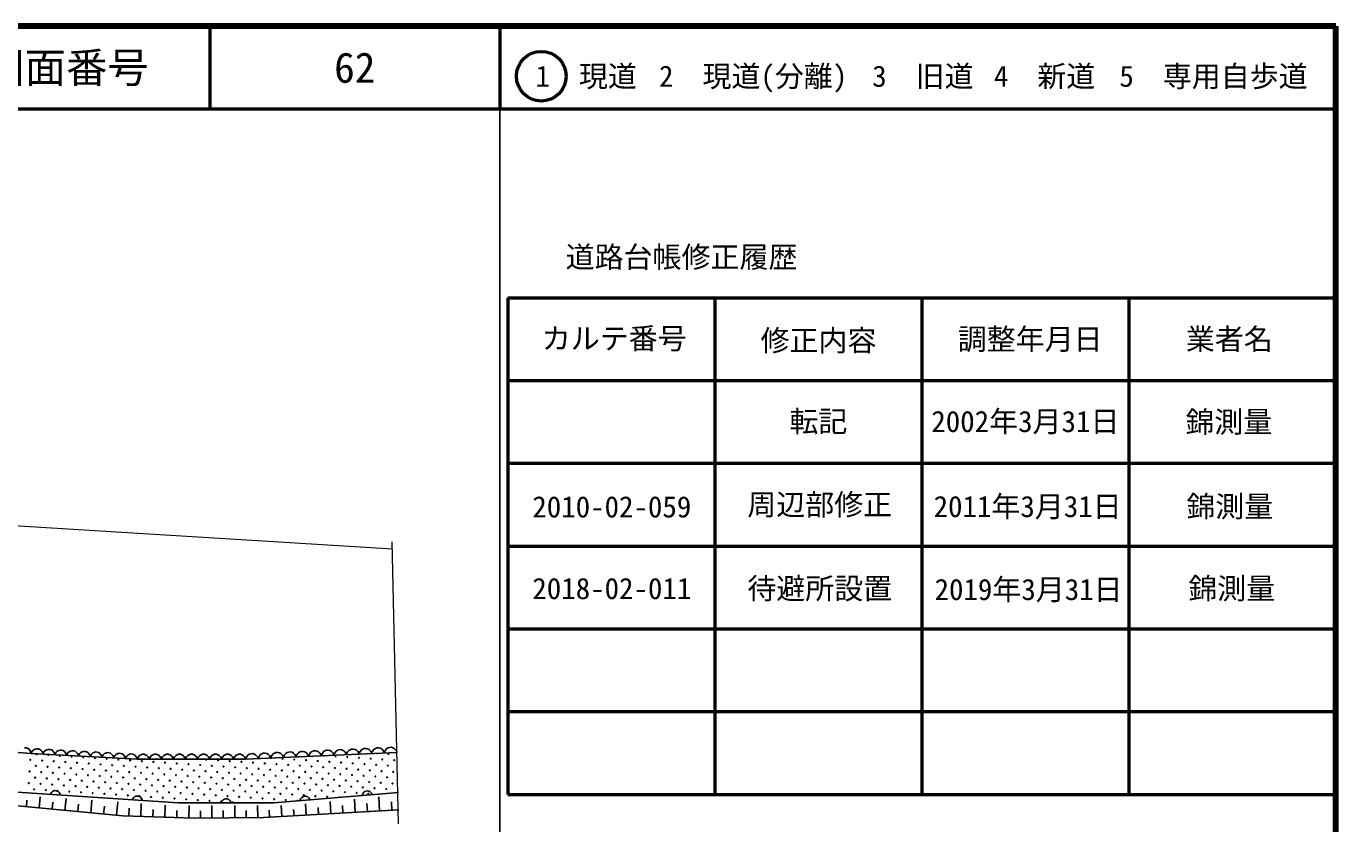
# Model space of a CAD drawing. Units: millimetres, scale not verified. Extents: x 40000 to 680000, y 20000 to 380000.
# Drawn here: x 521807 to 680000, y 283636 to 380000 of the extents above; entities that cross this region are included whole.
import ezdxf
from ezdxf.enums import TextEntityAlignment as Align

# ---------------------------------------------------------------- set-up
doc = ezdxf.new("R2010")
doc.units = ezdxf.units.MM
doc.header["$LTSCALE"] = 1000
for name, color, linetype, lineweight in [('M-BGD', 7, 'Continuous', 25), ('M-BMK-HTXT', 7, 'Continuous', 13), ('M-BMK-LINE', 2, 'Continuous', 13), ('M-TTL', 2, 'Continuous', 140), ('M-TTL-BAND', 7, 'Continuous', 25), ('M-TTL-FRAM', 2, 'Continuous', 50), ('M-TTL-LINE', 7, 'Continuous', 50)]:
    doc.layers.add(name, color=color, linetype=linetype, lineweight=lineweight)
doc.layers.add('M-TTL-TXT', color=7, linetype='Continuous')
doc.styles.add('ＭＳ ゴシック', font='')
doc.styles.get('ＭＳ ゴシック').set_extended_font_data('MS Gothic')

msp = doc.modelspace()

# ---------------------------------------------------------------- linework, layer by layer
at = {"layer": 'M-BGD'}
for p, q in [((522420, 292143), (510447, 293008)), ((521833, 292818), (521601, 292834)), ((522005, 292749), (521833, 292818)), ((522163, 292647), (522005, 292749)), ((522884, 292664), (522723, 292587)), ((523054, 292708), (522884, 292664)), ((523275, 292695), (523054, 292708)), ((523439, 292633), (523275, 292695)), ((561113, 292658), (560937, 292592)), ((561349, 292669), (561113, 292658)), ((561531, 292620), (561349, 292669)), ((562460, 292662), (562296, 292563)), ((562636, 292727), (562460, 292662)), ((562872, 292738), (562636, 292727)), ((563054, 292689), (562872, 292738)), ((563225, 292605), (563054, 292689)), ((563983, 292732), (563819, 292632)), ((564159, 292797), (563983, 292732)), ((564395, 292808), (564159, 292797)), ((564577, 292759), (564395, 292808)), ((564748, 292675), (564577, 292759)), ((564904, 292514), (564748, 292675)), ((565342, 292702), (565201, 292528)), ((565506, 292801), (565342, 292702)), ((565682, 292866), (565506, 292801)), ((565918, 292877), (565682, 292866)), ((566100, 292828), (565918, 292877)), ((566271, 292744), (566100, 292828)), ((566427, 292584), (566271, 292744)), ((522297, 292472), (522163, 292647)), ((522376, 292320), (522297, 292472)), ((522420, 292143), (522376, 292320)), ((522486, 292304), (522420, 292143)), ((535225, 291432), (522420, 292143)), ((522575, 292438), (522486, 292304)), ((522723, 292587), (522575, 292438)), ((523591, 292539), (523439, 292633)), ((523721, 292375), (523591, 292539)), ((523798, 292231), (523721, 292375)), ((523843, 292064), (523798, 292231)), ((523909, 292225), (523843, 292064)), ((523998, 292359), (523909, 292225)), ((524146, 292508), (523998, 292359)), ((524307, 292585), (524146, 292508)), ((524477, 292629), (524307, 292585)), ((524697, 292616), (524477, 292629)), ((524862, 292554), (524697, 292616)), ((525013, 292460), (524862, 292554)), ((525144, 292296), (525013, 292460)), ((525221, 292152), (525144, 292296)), ((525265, 291985), (525221, 292152)), ((525331, 292146), (525265, 291985)), ((525421, 292280), (525331, 292146)), ((525568, 292429), (525421, 292280)), ((525730, 292506), (525568, 292429)), ((525900, 292550), (525730, 292506)), ((526120, 292537), (525900, 292550)), ((526285, 292475), (526120, 292537)), ((526436, 292381), (526285, 292475)), ((526566, 292216), (526436, 292381)), ((526644, 292073), (526566, 292216)), ((526688, 291906), (526644, 292073)), ((526754, 292067), (526688, 291906)), ((526844, 292201), (526754, 292067)), ((526991, 292350), (526844, 292201)), ((527152, 292427), (526991, 292350)), ((527323, 292471), (527152, 292427)), ((527543, 292458), (527323, 292471)), ((527707, 292396), (527543, 292458)), ((527859, 292302), (527707, 292396)), ((527989, 292137), (527859, 292302)), ((528067, 291994), (527989, 292137)), ((528111, 291827), (528067, 291994)), ((528177, 291988), (528111, 291827)), ((528267, 292122), (528177, 291988)), ((528414, 292271), (528267, 292122)), ((528575, 292348), (528414, 292271)), ((528745, 292392), (528575, 292348)), ((528966, 292379), (528745, 292392)), ((529130, 292317), (528966, 292379)), ((529282, 292223), (529130, 292317)), ((529412, 292058), (529282, 292223)), ((529490, 291915), (529412, 292058)), ((529534, 291748), (529490, 291915)), ((529600, 291909), (529534, 291748)), ((529689, 292043), (529600, 291909)), ((529837, 292192), (529689, 292043)), ((529998, 292269), (529837, 292192)), ((530168, 292313), (529998, 292269)), ((530389, 292300), (530168, 292313)), ((530553, 292238), (530389, 292300)), ((530705, 292144), (530553, 292238)), ((530835, 291979), (530705, 292144)), ((530912, 291836), (530835, 291979)), ((530957, 291669), (530912, 291836)), ((531023, 291830), (530957, 291669)), ((531112, 291964), (531023, 291830)), ((531260, 292113), (531112, 291964)), ((531421, 292189), (531260, 292113)), ((531591, 292234), (531421, 292189)), ((531812, 292221), (531591, 292234)), ((531976, 292159), (531812, 292221)), ((532128, 292065), (531976, 292159)), ((532258, 291900), (532128, 292065)), ((532335, 291757), (532258, 291900)), ((532380, 291590), (532335, 291757)), ((532446, 291751), (532380, 291590)), ((532535, 291885), (532446, 291751)), ((532682, 292034), (532535, 291885)), ((532844, 292110), (532682, 292034)), ((533014, 292155), (532844, 292110)), ((533234, 292142), (533014, 292155)), ((533399, 292080), (533234, 292142)), ((533550, 291986), (533399, 292080)), ((533680, 291821), (533550, 291986)), ((533758, 291678), (533680, 291821)), ((533802, 291511), (533758, 291678)), ((533868, 291672), (533802, 291511)), ((533958, 291806), (533868, 291672)), ((534105, 291955), (533958, 291806)), ((534267, 292031), (534105, 291955)), ((534437, 292076), (534267, 292031)), ((534657, 292063), (534437, 292076)), ((534821, 292001), (534657, 292063)), ((534973, 291907), (534821, 292001)), ((535103, 291742), (534973, 291907)), ((535181, 291599), (535103, 291742)), ((535225, 291432), (535181, 291599)), ((535283, 291600), (535225, 291432)), ((548315, 291433), (535225, 291432)), ((535367, 291741), (535283, 291600)), ((535509, 291901), (535367, 291741)), ((535669, 291989), (535509, 291901)), ((535840, 292043), (535669, 291989)), ((536065, 292043), (535840, 292043)), ((536236, 291989), (536065, 292043)), ((536396, 291901), (536236, 291989)), ((536538, 291741), (536396, 291901)), ((536625, 291600), (536538, 291741)), ((536680, 291432), (536625, 291600)), ((536738, 291600), (536680, 291432)), ((536821, 291741), (536738, 291600)), ((536963, 291901), (536821, 291741)), ((537123, 291989), (536963, 291901)), ((537294, 292043), (537123, 291989)), ((537520, 292043), (537294, 292043)), ((537690, 291989), (537520, 292043)), ((537850, 291901), (537690, 291989)), ((537992, 291741), (537850, 291901)), ((538080, 291600), (537992, 291741)), ((538134, 291432), (538080, 291600)), ((538192, 291600), (538134, 291432)), ((538276, 291741), (538192, 291600)), ((538418, 291901), (538276, 291741)), ((538578, 291989), (538418, 291901)), ((538749, 292043), (538578, 291989)), ((538974, 292043), (538749, 292043)), ((539145, 291989), (538974, 292043)), ((539305, 291901), (539145, 291989)), ((539447, 291741), (539305, 291901)), ((539534, 291600), (539447, 291741)), ((539589, 291432), (539534, 291600)), ((539647, 291600), (539589, 291432)), ((539730, 291741), (539647, 291600)), ((539872, 291901), (539730, 291741)), ((540032, 291989), (539872, 291901)), ((540203, 292043), (540032, 291989)), ((540428, 292043), (540203, 292043)), ((540599, 291989), (540428, 292043)), ((540759, 291901), (540599, 291989)), ((540901, 291741), (540759, 291901)), ((540988, 291600), (540901, 291741)), ((541043, 291432), (540988, 291600)), ((541101, 291600), (541043, 291432)), ((541185, 291741), (541101, 291600)), ((541327, 291901), (541185, 291741)), ((541487, 291989), (541327, 291901)), ((541657, 292043), (541487, 291989)), ((541883, 292043), (541657, 292043)), ((542054, 291989), (541883, 292043)), ((542214, 291902), (542054, 291989)), ((542356, 291742), (542214, 291902)), ((542443, 291600), (542356, 291742)), ((542497, 291432), (542443, 291600)), ((542556, 291600), (542497, 291432)), ((542639, 291742), (542556, 291600)), ((542781, 291902), (542639, 291742)), ((542941, 291989), (542781, 291902)), ((543112, 292043), (542941, 291989)), ((543337, 292043), (543112, 292043)), ((543508, 291989), (543337, 292043)), ((543668, 291902), (543508, 291989)), ((543810, 291742), (543668, 291902)), ((543897, 291600), (543810, 291742)), ((543952, 291432), (543897, 291600)), ((544010, 291600), (543952, 291432)), ((544094, 291742), (544010, 291600)), ((544235, 291902), (544094, 291742)), ((544395, 291989), (544235, 291902)), ((544566, 292043), (544395, 291989)), ((544792, 292043), (544566, 292043)), ((544963, 291989), (544792, 292043)), ((545123, 291902), (544963, 291989)), ((545264, 291742), (545123, 291902)), ((545352, 291600), (545264, 291742)), ((545406, 291433), (545352, 291600)), ((545464, 291600), (545406, 291433)), ((545548, 291742), (545464, 291600)), ((545690, 291902), (545548, 291742)), ((545850, 291989), (545690, 291902)), ((546021, 292043), (545850, 291989)), ((546246, 292043), (546021, 292043)), ((546417, 291989), (546246, 292043)), ((546577, 291902), (546417, 291989)), ((546719, 291742), (546577, 291902)), ((546806, 291600), (546719, 291742)), ((546861, 291433), (546806, 291600)), ((546919, 291600), (546861, 291433)), ((547002, 291742), (546919, 291600)), ((547144, 291902), (547002, 291742)), ((547304, 291989), (547144, 291902)), ((547475, 292043), (547304, 291989)), ((547701, 292043), (547475, 292043)), ((547871, 291989), (547701, 292043)), ((548031, 291902), (547871, 291989)), ((548173, 291742), (548031, 291902)), ((548261, 291600), (548173, 291742)), ((548315, 291433), (548261, 291600)), ((566591, 292267), (548315, 291433)), ((548368, 291611), (548315, 291433)), ((548449, 291763), (548368, 291611)), ((548590, 291937), (548449, 291763)), ((548753, 292036), (548590, 291937)), ((548929, 292102), (548753, 292036)), ((549165, 292112), (548929, 292102)), ((549347, 292063), (549165, 292112)), ((549519, 291980), (549347, 292063)), ((549675, 291819), (549519, 291980)), ((549773, 291675), (549675, 291819)), ((549838, 291502), (549773, 291675)), ((549891, 291680), (549838, 291502)), ((549972, 291833), (549891, 291680)), ((550113, 292007), (549972, 291833)), ((550276, 292106), (550113, 292007)), ((550452, 292171), (550276, 292106)), ((550688, 292182), (550452, 292171)), ((550870, 292133), (550688, 292182)), ((551042, 292049), (550870, 292133)), ((551198, 291888), (551042, 292049)), ((551296, 291744), (551198, 291888)), ((551361, 291572), (551296, 291744)), ((551414, 291750), (551361, 291572)), ((551495, 291902), (551414, 291750)), ((551636, 292076), (551495, 291902)), ((551799, 292175), (551636, 292076)), ((551975, 292241), (551799, 292175)), ((552211, 292251), (551975, 292241)), ((552393, 292202), (552211, 292251)), ((552565, 292119), (552393, 292202)), ((552721, 291958), (552565, 292119)), ((552819, 291814), (552721, 291958)), ((552884, 291641), (552819, 291814)), ((552937, 291819), (552884, 291641)), ((553018, 291972), (552937, 291819)), ((553159, 292146), (553018, 291972)), ((553322, 292245), (553159, 292146)), ((553498, 292310), (553322, 292245)), ((553734, 292321), (553498, 292310)), ((553916, 292272), (553734, 292321)), ((554088, 292188), (553916, 292272)), ((554244, 292028), (554088, 292188)), ((554342, 291883), (554244, 292028)), ((554407, 291711), (554342, 291883)), ((554460, 291889), (554407, 291711)), ((554541, 292041), (554460, 291889)), ((554682, 292215), (554541, 292041)), ((554845, 292314), (554682, 292215)), ((555021, 292380), (554845, 292314)), ((555257, 292390), (555021, 292380)), ((555439, 292342), (555257, 292390)), ((555611, 292258), (555439, 292342)), ((555767, 292097), (555611, 292258)), ((555865, 291953), (555767, 292097)), ((555930, 291780), (555865, 291953)), ((555983, 291958), (555930, 291780)), ((556064, 292111), (555983, 291958)), ((556204, 292285), (556064, 292111)), ((556368, 292384), (556204, 292285)), ((556544, 292449), (556368, 292384)), ((556780, 292460), (556544, 292449)), ((556962, 292411), (556780, 292460)), ((557134, 292327), (556962, 292411)), ((557290, 292167), (557134, 292327)), ((557388, 292022), (557290, 292167)), ((557453, 291850), (557388, 292022)), ((557506, 292028), (557453, 291850)), ((557587, 292180), (557506, 292028)), ((557727, 292354), (557587, 292180)), ((557891, 292453), (557727, 292354)), ((558067, 292519), (557891, 292453)), ((558303, 292529), (558067, 292519)), ((558485, 292481), (558303, 292529)), ((558656, 292397), (558485, 292481)), ((558813, 292236), (558656, 292397)), ((558911, 292092), (558813, 292236)), ((558976, 291919), (558911, 292092)), ((559029, 292097), (558976, 291919)), ((559110, 292250), (559029, 292097)), ((559250, 292424), (559110, 292250)), ((559414, 292523), (559250, 292424)), ((559590, 292588), (559414, 292523)), ((559826, 292599), (559590, 292588)), ((560008, 292550), (559826, 292599)), ((560179, 292466), (560008, 292550)), ((560336, 292306), (560179, 292466)), ((560434, 292161), (560336, 292306)), ((560499, 291989), (560434, 292161)), ((560552, 292167), (560499, 291989)), ((560633, 292319), (560552, 292167)), ((560773, 292493), (560633, 292319)), ((560937, 292592), (560773, 292493)), ((561702, 292536), (561531, 292620)), ((561859, 292375), (561702, 292536)), ((561957, 292231), (561859, 292375)), ((562022, 292058), (561957, 292231)), ((562075, 292236), (562022, 292058)), ((562156, 292389), (562075, 292236)), ((562296, 292563), (562156, 292389)), ((563382, 292445), (563225, 292605)), ((563480, 292300), (563382, 292445)), ((563545, 292128), (563480, 292300)), ((563598, 292306), (563545, 292128)), ((563678, 292458), (563598, 292306)), ((563819, 292632), (563678, 292458)), ((565003, 292370), (564904, 292514)), ((565068, 292197), (565003, 292370)), ((565121, 292375), (565068, 292197)), ((565201, 292528), (565121, 292375)), ((566526, 292439), (566427, 292584)), ((566591, 292267), (566526, 292439)), ((540184, 286159), (510481, 288113)), ((521825, 285706), (521899, 286483)), ((523381, 285558), (523509, 286897)), ((524734, 287176), (524791, 287310)), ((524791, 287310), (524870, 287422)), ((524870, 287422), (524993, 287546)), ((524993, 287546), (525129, 287610)), ((525129, 287610), (525273, 287642)), ((525273, 287642), (525458, 287630)), ((525458, 287630), (525596, 287579)), ((525596, 287579), (525723, 287498)), ((525723, 287498), (525831, 287359)), ((525831, 287359), (525896, 287237)), ((525896, 287237), (525931, 287097)), ((526493, 285260), (526629, 286689)), ((529605, 284963), (529750, 286481)), ((534635, 286524), (534692, 286659)), ((534692, 286659), (534771, 286771)), ((534771, 286771), (534894, 286895)), ((534894, 286895), (535030, 286958)), ((535030, 286958), (535174, 286991)), ((535174, 286991), (535359, 286979)), ((535359, 286979), (535497, 286928)), ((535497, 286928), (535624, 286847)), ((535624, 286847), (535732, 286708)), ((535732, 286708), (535797, 286586)), ((535797, 286586), (535832, 286446)), ((545401, 286298), (545473, 286415)), ((545473, 286415), (545587, 286547)), ((545587, 286547), (545719, 286619)), ((545719, 286619), (545860, 286661)), ((545860, 286661), (546046, 286661)), ((546046, 286661), (546187, 286619)), ((546187, 286619), (546319, 286547)), ((546319, 286547), (546436, 286415)), ((546436, 286415), (546508, 286298)), ((566764, 287419), (551722, 286160)), ((554884, 286424), (554921, 286566)), ((554921, 286566), (554983, 286689)), ((554983, 286689), (555085, 286830)), ((555085, 286830), (555211, 286912)), ((555211, 286912), (555348, 286966)), ((555348, 286966), (555533, 286981)), ((555533, 286981), (555677, 286951)), ((555677, 286951), (555815, 286891)), ((555815, 286891), (555942, 286769)), ((555942, 286769), (556024, 286658)), ((556024, 286658), (556080, 286524)), ((561547, 285035), (561459, 286594)), ((562406, 287054), (562442, 287195)), ((562442, 287195), (562504, 287318)), ((562504, 287318), (562606, 287459)), ((562606, 287459), (562732, 287542)), ((562732, 287542), (562869, 287595)), ((562869, 287595), (563054, 287611)), ((563054, 287611), (563198, 287581)), ((563198, 287581), (563336, 287520)), ((563336, 287520), (563463, 287398)), ((563463, 287398), (563545, 287288)), ((563545, 287288), (563601, 287154)), ((564502, 285208), (564409, 286875)), ((533495, 284591), (518659, 286009)), ((524937, 285409), (525016, 286239)), ((528049, 285112), (528133, 285996)), ((531161, 284814), (531250, 285752)), ((532717, 284666), (532870, 286273)), ((534217, 284567), (534249, 285535)), ((535661, 284519), (535713, 286084)), ((537105, 284471), (537136, 285381)), ((538550, 284423), (538599, 285891)), ((539994, 284375), (540023, 285248)), ((551722, 286160), (540184, 286159)), ((541438, 284327), (541488, 285829)), ((542852, 284310), (542843, 285222)), ((544236, 284323), (544221, 285829)), ((545353, 286160), (545401, 286298)), ((545620, 284337), (545612, 285233)), ((546508, 286298), (546553, 286160)), ((547004, 284351), (546990, 285830)), ((548388, 284365), (548380, 285244)), ((549772, 284379), (549758, 285830)), ((566819, 285344), (550464, 284385)), ((551203, 284429), (551156, 285268)), ((552681, 284515), (552607, 285830)), ((554158, 284602), (554115, 285372)), ((555636, 284689), (555561, 286032)), ((557114, 284775), (557067, 285606)), ((558591, 284862), (558510, 286313)), ((560069, 284949), (560019, 285841)), ((563024, 285122), (562971, 286076)), ((565982, 285252), (565923, 286310)), ((542160, 284303), (533495, 284591)), ((550464, 284385), (542160, 284303))]:
    msp.add_line(p, q, dxfattribs=at)
for centre in [(522311, 291379), (523063, 292038), (523722, 291286), (524474, 291946), (525133, 291194), (525885, 291853), (526544, 291101), (527296, 291760), (528707, 291667), (530118, 291574), (531530, 291482), (532941, 291389), (534352, 291296), (535763, 291203), (537174, 291110), (544982, 291305), (546393, 291213), (547804, 291120), (549216, 291027), (552790, 291501), (554201, 291408), (555612, 291315), (557023, 291222), (558434, 291129), (559186, 291789), (559846, 291037), (560598, 291696), (562009, 291603), (563420, 291510), (564831, 291417), (565583, 292077), (566242, 291325), (522218, 289968), (522970, 290627), (523629, 289875), (524381, 290534), (525040, 289782), (525792, 290442), (526451, 289690), (527203, 290349), (527862, 289597), (527955, 291008), (528614, 290256), (529274, 289504), (529366, 290915), (530026, 290163), (530778, 290822), (531437, 290070), (532189, 290730), (532848, 289978), (533600, 290637), (534259, 289885), (535011, 290544), (535670, 289792), (536422, 290451), (537081, 289699), (537833, 290358), (538493, 289606), (538585, 291018), (539245, 290266), (539904, 289514), (539997, 290925), (540656, 290173), (541408, 290832), (542067, 290080), (542819, 290739), (543478, 289987), (544230, 290646), (544889, 289894), (545641, 290554), (546300, 289802), (547052, 290461), (547712, 289709), (548464, 290368), (549123, 289616), (549875, 290275), (550534, 289523), (550627, 290934), (551286, 290182), (552038, 290841), (552697, 290089), (553449, 290749), (554108, 289997), (554860, 290656), (555519, 289904), (556271, 290563), (556930, 289811), (557682, 290470), (558342, 289718), (559094, 290377), (559753, 289625), (560505, 290285), (561164, 289533), (561257, 290944), (561916, 290192), (562668, 290851), (563327, 290099), (564079, 290758), (564738, 290006), (565490, 290665), (566149, 289913), (522125, 288557), (522877, 289216), (523536, 288464), (524288, 289123), (524947, 288371), (525699, 289030), (526358, 288278), (527110, 288938), (527770, 288186), (528522, 288845), (529181, 288093), (529933, 288752), (530592, 288000), (530685, 289411), (531344, 288659), (532003, 287907), (532096, 289318), (532755, 288566), (533507, 289226), (534166, 288474), (534918, 289133), (535577, 288381), (536329, 289040), (536989, 288288), (537741, 288947), (538400, 288195), (539152, 288854), (539811, 288102), (540563, 288762), (541222, 288010), (541315, 289421), (541974, 288669), (542633, 287917), (542726, 289328), (543385, 288576), (544137, 289235), (544796, 288483), (545548, 289142), (546208, 288390), (546960, 289050), (547619, 288298), (548371, 288957), (549030, 288205), (549782, 288864), (550441, 288112), (551193, 288771), (551852, 288019), (551945, 289430), (552604, 288678), (553263, 287926), (553356, 289338), (554015, 288586), (554767, 289245), (555427, 288493), (556179, 289152), (556838, 288400), (557590, 289059), (558249, 288307), (559001, 288966), (559660, 288214), (560412, 288873), (561071, 288121), (561823, 288781), (562482, 288029), (562575, 289440), (563234, 288688), (563894, 287936), (563986, 289347), (564645, 288595), (565397, 289254), (566057, 288502), (522784, 287805), (524195, 287712), (525606, 287619), (527018, 287526), (528429, 287434), (529840, 287341), (531251, 287248), (532662, 287155), (533414, 287814), (534074, 287062), (534825, 287722), (535485, 286970), (536237, 287629), (536896, 286877), (537648, 287536), (538307, 286784), (539059, 287443), (539718, 286691), (540470, 287350), (541129, 286598), (541881, 287258), (542541, 286506), (543293, 287165), (543952, 286413), (544044, 287824), (544704, 287072), (545363, 286320), (545456, 287731), (546115, 286979), (546867, 287638), (547526, 286886), (548278, 287546), (548937, 286794), (549689, 287453), (550348, 286701), (551100, 287360), (551759, 286608), (552511, 287267), (553171, 286515), (553923, 287174), (554675, 287834), (555334, 287082), (556086, 287741), (556745, 286989), (557497, 287648), (558156, 286896), (558908, 287555), (560319, 287462), (561730, 287370), (563142, 287277), (565305, 287843), (546774, 286227)]:
    msp.add_circle(centre, 49.8, dxfattribs=at)
for centre, start, end in [((543571, 291398), 136.59027, 43.41238), ((551379, 291593), 207.58594, 337.64102), ((557775, 291881), 202.58661, 342.64038), ((564172, 292169), 197.74146, 347.48553), ((554582, 286422), 344.14124, 205.65002), ((559567, 286803), 39.78406, 150.0072), ((548185, 286134), 30.47388, 149.52814)]:
    msp.add_arc(centre, 49.8, start, end, dxfattribs=at)
at = {"layer": 'M-BMK-HTXT'}
msp.add_line((566041, 316826), (478435, 322178), dxfattribs=at)
at = {"layer": 'M-BMK-LINE'}
msp.add_line((566784, 283637), (566022, 317684), dxfattribs=at)
at = {"layer": 'M-TTL'}
for p, q in [((680000, 380000), (40000, 380000)), ((680000, 20000), (680000, 380000))]:
    msp.add_line(p, q, dxfattribs=at)
at = {"layer": 'M-TTL-BAND'}
msp.add_line((579000, 20000), (579000, 370000), dxfattribs=at)
at = {"layer": 'M-TTL-FRAM'}
for p, q in [((580000, 347197), (580000, 287197)), ((580000, 347197), (680000, 347197)), ((580000, 287197), (680000, 287197))]:
    msp.add_line(p, q, dxfattribs=at)
at = {"layer": 'M-TTL-LINE'}
for p, q in [((543997, 380000), (543997, 370000)), ((579000, 380000), (579000, 370000)), ((40000, 370000), (680000, 370000)), ((605000, 347197), (605000, 287197)), ((630000, 347197), (630000, 287197)), ((655000, 347197), (655000, 287197)), ((580000, 337197), (680000, 337197)), ((580000, 327197), (680000, 327197)), ((580000, 317197), (680000, 317197)), ((580000, 307197), (680000, 307197)), ((580000, 297197), (680000, 297197))]:
    msp.add_line(p, q, dxfattribs=at)
msp.add_circle((584031, 373958), 3000, dxfattribs=at)

# ---------------------------------------------------------------- texts
at = {"layer": 'M-TTL-TXT', "style": 'ＭＳ ゴシック'}
for s, height, p in [('図面番号', 3666, (526622, 375000)), ('62', 3666, (561497, 375000)), ('1\u3000現道', 2566, (589448, 373958)), ('2\u3000現道(分離)', 2566, (609619, 373958)), ('3\u3000旧道', 2566, (630121, 373958)), ('4\u3000新道', 2566, (644824, 373958)), ('5\u3000専用自歩道', 2566, (665228, 373958)), ('道路台帳修正履歴', 2566, (600968, 352113)), ('カルテ番号', 2566, (592839, 342277)), ('修正内容', 2566, (617509, 342023)), ('調整年月日', 2566, (643089, 342197)), ('業者名', 2566, (667134, 342197)), ('転記', 2566, (617500, 332245)), ('2002年3月31日', 2566, (642500, 332245)), ('錦測量', 2566, (667077, 332189)), ('2010-02-059', 2566, (592546, 321934)), ('周辺部修正', 2566, (617663, 322203)), ('2011年3月31日', 2566, (642776, 321972)), ('錦測量', 2566, (667198, 321972)), ('2018-02-011', 2566, (592549, 312065)), ('待避所設置', 2566, (617663, 312065)), ('2019年3月31日', 2566, (642891, 311950)), ('錦測量', 2566, (667428, 312065))]:
    msp.add_text(s, height=height, dxfattribs=at).set_placement(p, align=Align.MIDDLE_CENTER)

doc.saveas('drawing.dxf')
